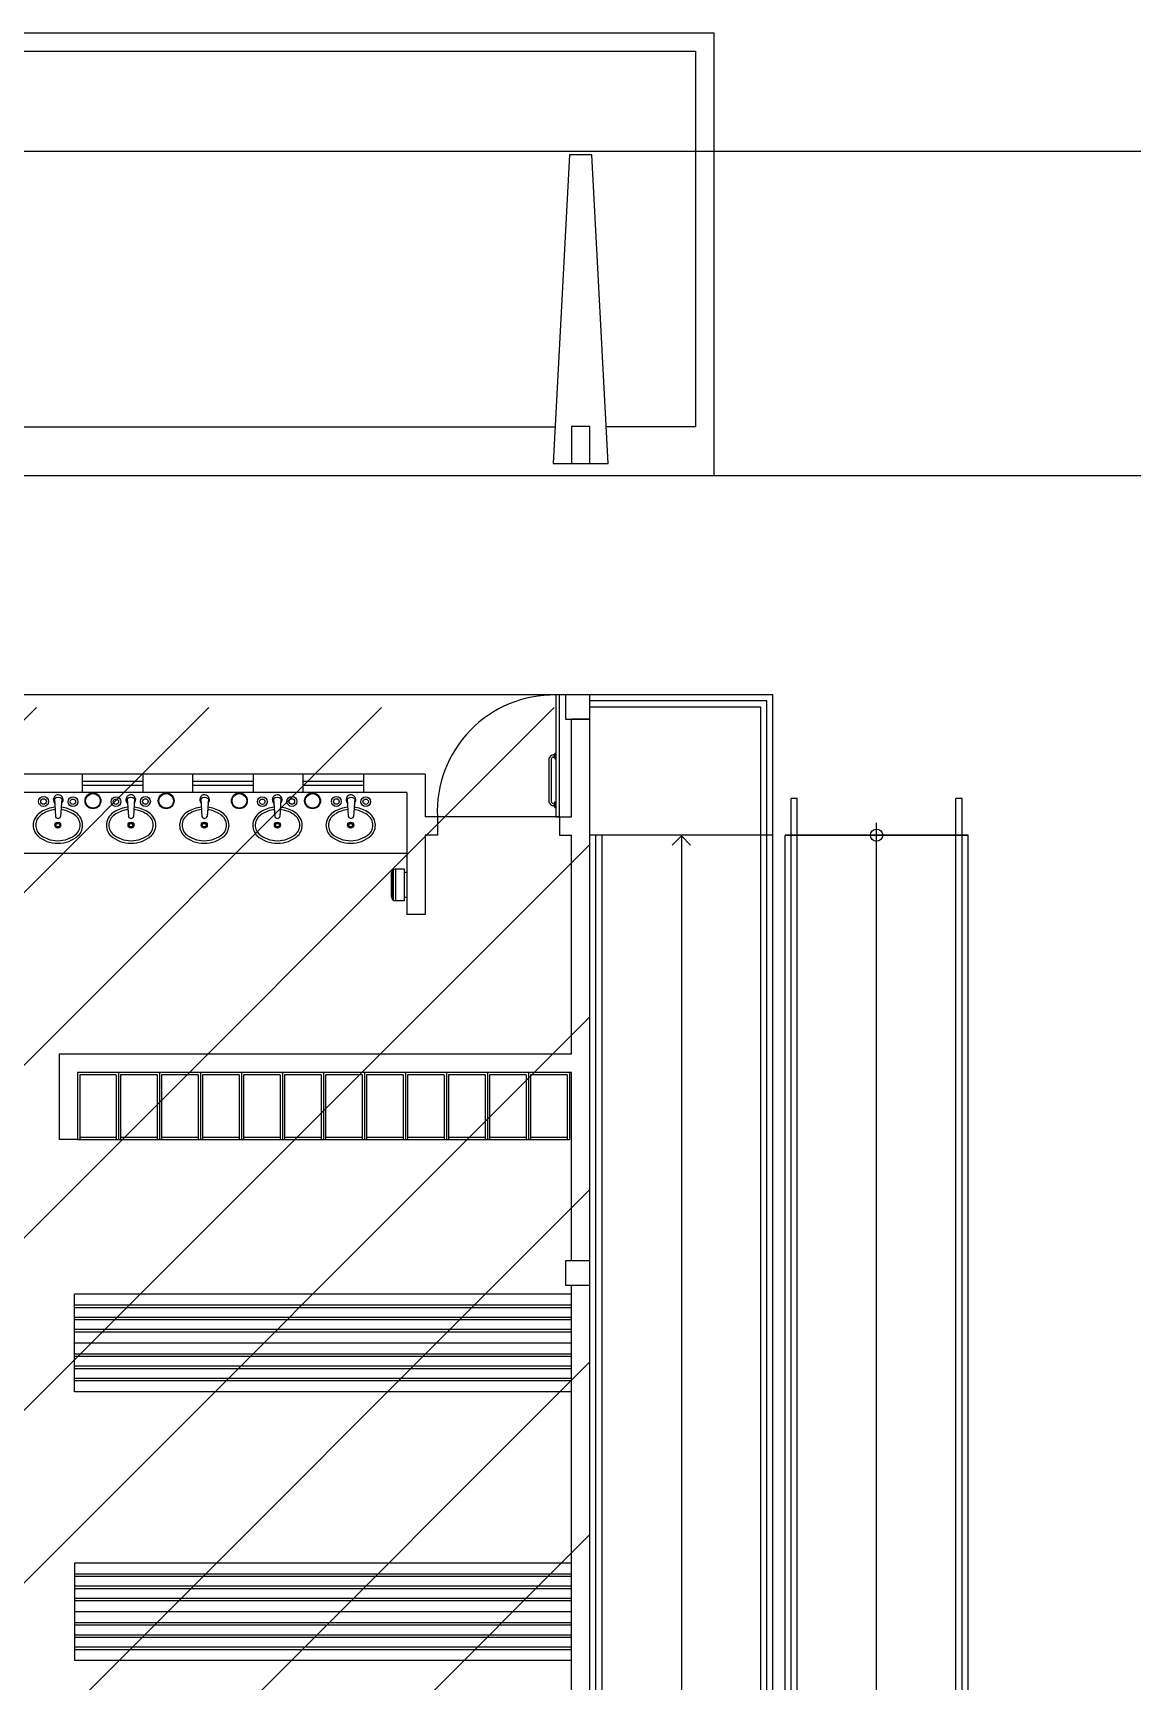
# Model space of a CAD drawing. Header units: millimetres. Extents: x 732 to 1037, y 127 to 299.
# Drawn here: x 741.82 to 750.83, y 285.39 to 298.9 of the extents above; entities that cross this region are included whole.
import ezdxf

# ---------------------------------------------------------------- set-up
doc = ezdxf.new("R2010")
doc.units = ezdxf.units.MM
doc.set_wipeout_variables(frame=1)
doc.layers.add('I-ARQ', color=8, linetype='Continuous')

# ---------------------------------------------------------------- blocks, each defined once
blk = doc.blocks.new('_Open90')
at = {"color": 0, "linetype": 'ByBlock', "lineweight": -2}
for p, q in [((0, 0), (-1, 0)), ((-0.5, 0.5), (0, 0)), ((0, 0), (-0.5, -0.5))]:
    blk.add_line(p, q, dxfattribs=at)
blk = doc.blocks.new('A$C4CA24491')
at = {"color": 2}
blk.add_lwpolyline([(12.75, 19.15), (0, 19.15), (0, 0), (12.75, 0)], close=True, dxfattribs=at)
at = {"layer": 'I-ARQ', "color": 2}
for p, q in [((0, 10.832), (8.213, 19.046)), ((0, 9.418), (9.628, 19.046)), ((0, 8.004), (11.042, 19.046)), ((0, 6.589), (12.456, 19.046)), ((0, 5.175), (12.75, 17.925)), ((0, 3.761), (12.75, 16.511)), ((0, 2.347), (12.75, 15.097)), ((0, 0.933), (12.75, 13.683)), ((0.6, 0.118), (12.75, 12.268))]:
    blk.add_line(p, q, dxfattribs=at)

msp = doc.modelspace()

# ---------------------------------------------------------------- linework, layer by layer
at = {"layer": 'I-ARQ'}
for p, q in [((733.216, 298.903), (747.399, 298.903)), ((747.399, 298.903), (747.399, 295.273)), ((733.366, 298.753), (747.249, 298.753)), ((747.249, 298.753), (747.249, 295.673)), ((732.042, 297.935), (796.593, 297.935)), ((746.216, 297.903), (746.083, 295.373)), ((746.399, 297.903), (746.216, 297.903)), ((746.533, 295.373), (746.399, 297.903)), ((740.517, 295.673), (746.098, 295.673)), ((746.383, 295.676), (746.233, 295.676)), ((746.233, 295.676), (746.233, 295.373)), ((746.383, 295.376), (746.383, 295.676)), ((747.249, 295.673), (746.517, 295.673)), ((746.083, 295.373), (746.533, 295.373)), ((746.135, 295.373), (746.135, 295.373)), ((746.233, 295.373), (746.383, 295.373)), ((747.399, 295.273), (733.216, 295.273)), ((751.216, 295.273), (747.399, 295.273)), ((746.133, 293.478), (746.103, 293.478)), ((746.103, 293.478), (746.103, 292.478)), ((746.133, 292.478), (746.133, 293.478)), ((746.383, 293.478), (746.183, 293.478)), ((746.183, 293.478), (746.183, 293.278)), ((746.383, 293.478), (746.183, 293.478)), ((746.183, 293.478), (746.183, 293.278)), ((747.883, 293.478), (746.383, 293.478)), ((747.883, 293.478), (746.383, 293.478)), ((746.383, 293.278), (746.383, 293.478)), ((746.383, 293.278), (746.383, 293.478)), ((747.833, 293.428), (746.383, 293.428)), ((747.833, 293.428), (746.383, 293.428)), ((747.833, 275.478), (747.833, 293.428)), ((747.833, 275.478), (747.833, 293.428)), ((747.883, 275.528), (747.883, 293.478)), ((747.883, 275.528), (747.883, 293.478)), ((746.183, 293.278), (746.383, 293.278)), ((746.183, 293.278), (746.383, 293.278)), ((746.383, 293.278), (746.233, 293.278)), ((746.383, 293.278), (746.233, 293.278)), ((746.233, 292.478), (746.233, 293.278)), ((747.783, 293.378), (746.383, 293.378)), ((747.783, 293.378), (746.383, 293.378)), ((746.383, 288.84), (746.383, 293.278)), ((747.783, 275.428), (747.783, 293.378)), ((747.783, 275.428), (747.783, 293.378)), ((745.033, 292.828), (741.113, 292.828)), ((745.033, 292.828), (741.113, 292.828)), ((742.221, 292.828), (742.221, 292.678)), ((742.721, 292.768), (742.221, 292.768)), ((742.221, 292.738), (742.721, 292.738)), ((742.721, 292.678), (742.721, 292.828)), ((743.126, 292.828), (743.126, 292.678)), ((743.626, 292.768), (743.126, 292.768)), ((743.126, 292.738), (743.626, 292.738)), ((743.626, 292.678), (743.626, 292.828)), ((744.031, 292.828), (744.031, 292.678)), ((744.531, 292.768), (744.031, 292.768)), ((744.031, 292.738), (744.531, 292.738)), ((744.531, 292.678), (744.531, 292.828)), ((745.033, 292.828), (745.033, 292.478)), ((745.033, 292.828), (745.033, 292.478)), ((744.883, 292.678), (740.963, 292.678)), ((744.883, 292.678), (740.963, 292.678)), ((741.994, 292.626), (742.003, 292.48)), ((742.056, 292.626), (742.045, 292.48)), ((742.589, 292.626), (742.6, 292.48)), ((742.651, 292.626), (742.642, 292.48)), ((743.194, 292.626), (743.203, 292.48)), ((743.256, 292.626), (743.245, 292.48)), ((743.789, 292.626), (743.8, 292.48)), ((743.851, 292.626), (743.842, 292.48)), ((744.394, 292.626), (744.403, 292.48)), ((744.456, 292.626), (744.445, 292.48)), ((744.883, 292.678), (744.883, 291.678)), ((744.883, 292.678), (744.883, 291.678)), ((748.033, 275.478), (748.033, 292.628)), ((748.083, 292.628), (748.033, 292.628)), ((748.033, 275.478), (748.033, 292.628)), ((748.083, 292.628), (748.033, 292.628)), ((748.083, 275.428), (748.083, 292.628)), ((748.083, 275.428), (748.083, 292.628)), ((749.383, 274.428), (749.383, 292.628)), ((749.433, 292.628), (749.383, 292.628)), ((749.383, 274.428), (749.383, 292.628)), ((749.433, 292.628), (749.383, 292.628)), ((749.433, 274.378), (749.433, 292.628)), ((749.433, 274.378), (749.433, 292.628)), ((745.133, 292.478), (745.033, 292.478)), ((745.133, 292.478), (745.033, 292.478)), ((745.133, 292.478), (745.133, 292.328)), ((745.133, 292.478), (745.133, 292.328)), ((746.133, 292.478), (745.133, 292.478)), ((746.103, 292.478), (746.133, 292.478)), ((746.133, 292.478), (746.133, 292.328)), ((746.133, 292.478), (746.233, 292.478)), ((745.033, 292.328), (745.033, 291.678)), ((745.133, 292.328), (745.033, 292.328)), ((745.033, 292.328), (745.033, 291.678)), ((745.133, 292.328), (745.033, 292.328)), ((746.133, 292.328), (746.233, 292.328)), ((746.233, 290.532), (746.233, 292.328)), ((747.883, 292.328), (746.383, 292.328)), ((747.883, 292.328), (746.383, 292.328)), ((746.433, 275.528), (746.433, 292.328)), ((746.433, 275.528), (746.433, 292.328)), ((746.483, 275.528), (746.483, 292.328)), ((746.483, 275.528), (746.483, 292.328)), ((747.983, 275.528), (747.983, 292.328)), ((747.983, 292.328), (749.483, 292.328)), ((749.483, 292.328), (747.983, 292.328)), ((747.983, 275.528), (747.983, 292.328)), ((747.983, 292.328), (749.483, 292.328)), ((749.483, 292.328), (747.983, 292.328)), ((749.483, 275.528), (749.483, 292.328)), ((749.483, 275.528), (749.483, 292.328)), ((744.883, 292.178), (740.993, 292.178)), ((745.033, 291.678), (744.883, 291.678)), ((745.033, 291.678), (744.883, 291.678)), ((746.233, 290.532), (742.033, 290.532)), ((742.033, 290.532), (742.033, 289.832)), ((746.233, 290.382), (742.183, 290.382)), ((742.183, 290.382), (742.183, 289.832)), ((742.519, 290.382), (742.183, 290.382)), ((742.183, 290.382), (742.183, 289.834)), ((742.501, 290.364), (742.201, 290.364)), ((742.201, 290.364), (742.201, 289.834)), ((742.501, 290.364), (742.501, 289.834)), ((742.519, 290.382), (742.519, 289.834)), ((742.855, 290.382), (742.519, 290.382)), ((742.519, 290.382), (742.519, 289.834)), ((742.837, 290.364), (742.537, 290.364)), ((742.537, 290.364), (742.537, 289.834)), ((742.837, 290.364), (742.837, 289.834)), ((743.191, 290.382), (742.855, 290.382)), ((742.855, 290.382), (742.855, 289.834)), ((742.855, 290.382), (742.855, 289.834)), ((743.173, 290.364), (742.873, 290.364)), ((742.873, 290.364), (742.873, 289.834)), ((743.173, 290.364), (743.173, 289.834)), ((743.527, 290.382), (743.191, 290.382)), ((743.191, 290.382), (743.191, 289.834)), ((743.191, 290.382), (743.191, 289.834)), ((743.509, 290.364), (743.209, 290.364)), ((743.209, 290.364), (743.209, 289.834)), ((743.509, 290.364), (743.509, 289.834)), ((743.863, 290.382), (743.527, 290.382)), ((743.527, 290.382), (743.527, 289.834)), ((743.527, 290.382), (743.527, 289.834)), ((743.845, 290.364), (743.545, 290.364)), ((743.545, 290.364), (743.545, 289.834)), ((743.845, 290.364), (743.845, 289.834)), ((744.199, 290.382), (743.863, 290.382)), ((743.863, 290.382), (743.863, 289.834)), ((743.863, 290.382), (743.863, 289.834)), ((744.181, 290.364), (743.881, 290.364)), ((743.881, 290.364), (743.881, 289.834)), ((744.181, 290.364), (744.181, 289.834)), ((744.535, 290.382), (744.199, 290.382)), ((744.199, 290.382), (744.199, 289.834)), ((744.199, 290.382), (744.199, 289.834)), ((744.517, 290.364), (744.217, 290.364)), ((744.217, 290.364), (744.217, 289.834)), ((744.517, 290.364), (744.517, 289.834)), ((744.871, 290.382), (744.535, 290.382)), ((744.535, 290.382), (744.535, 289.834)), ((744.535, 290.382), (744.535, 289.834)), ((744.853, 290.364), (744.553, 290.364)), ((744.553, 290.364), (744.553, 289.834)), ((744.853, 290.364), (744.853, 289.834)), ((745.207, 290.382), (744.871, 290.382)), ((744.871, 290.382), (744.871, 289.834)), ((744.871, 290.382), (744.871, 289.834)), ((745.189, 290.364), (744.889, 290.364)), ((744.889, 290.364), (744.889, 289.834)), ((745.189, 290.364), (745.189, 289.834)), ((745.543, 290.382), (745.207, 290.382)), ((745.207, 290.382), (745.207, 289.834)), ((745.207, 290.382), (745.207, 289.834)), ((745.525, 290.364), (745.225, 290.364)), ((745.225, 290.364), (745.225, 289.834)), ((745.525, 290.364), (745.525, 289.834)), ((745.879, 290.382), (745.543, 290.382)), ((745.543, 290.382), (745.543, 289.834)), ((745.543, 290.382), (745.543, 289.834)), ((745.861, 290.364), (745.561, 290.364)), ((745.561, 290.364), (745.561, 289.834)), ((745.861, 290.364), (745.861, 289.834)), ((746.215, 290.382), (745.879, 290.382)), ((745.879, 290.382), (745.879, 289.834)), ((745.879, 290.382), (745.879, 289.834)), ((746.197, 290.364), (745.897, 290.364)), ((745.897, 290.364), (745.897, 289.834)), ((746.197, 290.364), (746.197, 289.834)), ((746.215, 290.382), (746.215, 289.834)), ((746.233, 288.84), (746.233, 290.382)), ((742.183, 289.832), (742.033, 289.832)), ((742.183, 289.834), (742.501, 289.834)), ((742.501, 289.834), (742.519, 289.834)), ((742.519, 289.834), (742.837, 289.834)), ((742.837, 289.834), (742.855, 289.834)), ((742.855, 289.834), (743.173, 289.834)), ((743.173, 289.834), (743.191, 289.834)), ((743.191, 289.834), (743.509, 289.834)), ((743.509, 289.834), (743.527, 289.834)), ((743.527, 289.834), (743.845, 289.834)), ((743.845, 289.834), (743.863, 289.834)), ((743.863, 289.834), (744.181, 289.834)), ((744.181, 289.834), (744.199, 289.834)), ((744.199, 289.834), (744.517, 289.834)), ((744.517, 289.834), (744.535, 289.834)), ((744.535, 289.834), (744.853, 289.834)), ((744.853, 289.834), (744.871, 289.834)), ((744.871, 289.834), (745.189, 289.834)), ((745.189, 289.834), (745.207, 289.834)), ((745.207, 289.834), (745.525, 289.834)), ((745.525, 289.834), (745.543, 289.834)), ((745.543, 289.834), (745.861, 289.834)), ((745.861, 289.834), (745.879, 289.834)), ((745.879, 289.834), (746.197, 289.834)), ((746.197, 289.834), (746.215, 289.834)), ((746.383, 288.84), (746.183, 288.84)), ((746.183, 288.84), (746.183, 288.64)), ((746.383, 288.84), (746.183, 288.84)), ((746.183, 288.84), (746.183, 288.64)), ((746.383, 288.64), (746.383, 288.84)), ((746.383, 288.64), (746.383, 288.84)), ((746.233, 288.565), (742.158, 288.565)), ((742.158, 287.765), (742.158, 288.565)), ((746.183, 288.64), (746.383, 288.64)), ((746.183, 288.64), (746.383, 288.64)), ((746.233, 284.003), (746.233, 288.64)), ((746.383, 284.003), (746.383, 288.64)), ((746.233, 288.475), (742.158, 288.475)), ((746.233, 288.455), (742.158, 288.455)), ((746.233, 288.375), (742.158, 288.375)), ((746.233, 288.355), (742.158, 288.355)), ((746.233, 288.275), (742.158, 288.275)), ((746.233, 288.255), (742.158, 288.255)), ((746.233, 288.165), (742.158, 288.165)), ((746.233, 288.075), (742.158, 288.075)), ((746.233, 288.055), (742.158, 288.055)), ((746.233, 287.975), (742.158, 287.975)), ((746.233, 287.955), (742.158, 287.955)), ((746.233, 287.875), (742.158, 287.875)), ((746.233, 287.855), (742.158, 287.855)), ((746.233, 287.765), (742.158, 287.765)), ((746.233, 286.362), (742.158, 286.362)), ((742.158, 286.362), (742.158, 285.562)), ((746.233, 286.272), (742.158, 286.272)), ((746.233, 286.252), (742.158, 286.252)), ((746.233, 286.172), (742.158, 286.172)), ((746.233, 286.152), (742.158, 286.152)), ((746.233, 286.072), (742.158, 286.072)), ((746.233, 286.052), (742.158, 286.052)), ((746.233, 285.962), (742.158, 285.962)), ((746.233, 285.872), (742.158, 285.872)), ((746.233, 285.852), (742.158, 285.852)), ((746.233, 285.772), (742.158, 285.772)), ((746.233, 285.752), (742.158, 285.752)), ((746.233, 285.672), (742.158, 285.672)), ((746.233, 285.652), (742.158, 285.652)), ((746.233, 285.562), (742.158, 285.562))]:
    msp.add_line(p, q, dxfattribs=at)
for points in [[(746.067, 292.98), (746.06, 292.975)], [(746.074, 292.984), (746.067, 292.98)], [(746.083, 292.986), (746.074, 292.984)], [(746.091, 292.986), (746.083, 292.986)], [(746.092, 292.988), (746.091, 292.988)], [(746.091, 292.988), (746.091, 292.987)], [(746.091, 292.987), (746.091, 292.967)], [(746.091, 292.987), (746.091, 292.987)], [(746.092, 292.988), (746.092, 292.966)], [(746.092, 292.988), (746.095, 292.988)], [(746.096, 292.999), (746.095, 292.999)], [(746.095, 292.999), (746.095, 292.998)], [(746.095, 292.998), (746.095, 292.978)], [(746.096, 293), (746.103, 293)], [(746.096, 293), (746.096, 292.999)], [(746.103, 293), (746.103, 292.954)], [(746.05, 292.961), (746.047, 292.953)], [(746.047, 292.953), (746.047, 292.945)], [(746.047, 292.945), (746.047, 292.61)], [(746.054, 292.968), (746.05, 292.961)], [(746.06, 292.975), (746.054, 292.968)], [(746.066, 292.95), (746.065, 292.945)], [(746.065, 292.945), (746.065, 292.61)], [(746.068, 292.955), (746.066, 292.95)], [(746.071, 292.96), (746.068, 292.955)], [(746.075, 292.964), (746.071, 292.96)], [(746.08, 292.966), (746.075, 292.964)], [(746.086, 292.968), (746.08, 292.966)], [(746.086, 292.968), (746.091, 292.967)], [(746.091, 292.967), (746.091, 292.966)], [(746.091, 292.966), (746.091, 292.966)], [(746.091, 292.966), (746.092, 292.966)], [(746.092, 292.966), (746.095, 292.966)], [(746.095, 292.978), (746.103, 292.978)], [(746.095, 292.977), (746.095, 292.955)], [(746.095, 292.977), (746.103, 292.977)], [(746.095, 292.955), (746.095, 292.954)], [(746.095, 292.954), (746.096, 292.954)], [(746.096, 292.954), (746.103, 292.954)], [(746.096, 292.954), (746.096, 292.954)], [(746.101, 292.978), (746.101, 292.977)], [(746.047, 292.61), (746.047, 292.601)], [(746.047, 292.601), (746.05, 292.593)], [(746.05, 292.593), (746.054, 292.586)], [(746.054, 292.586), (746.06, 292.579)], [(746.06, 292.579), (746.067, 292.574)], [(746.065, 292.61), (746.066, 292.604)], [(746.066, 292.604), (746.068, 292.599)], [(746.068, 292.599), (746.071, 292.595)], [(746.071, 292.595), (746.075, 292.591)], [(746.075, 292.591), (746.079, 292.589)], [(746.079, 292.589), (746.082, 292.587)], [(746.082, 292.587), (746.086, 292.587)], [(746.086, 292.587), (746.091, 292.587)], [(746.092, 292.589), (746.091, 292.588)], [(746.091, 292.588), (746.091, 292.567)], [(746.091, 292.588), (746.091, 292.588)], [(746.091, 292.588), (746.091, 292.588)], [(746.092, 292.589), (746.092, 292.566)], [(746.092, 292.589), (746.095, 292.589)], [(746.095, 292.599), (746.095, 292.6)], [(746.095, 292.6), (746.096, 292.6)], [(746.095, 292.578), (746.095, 292.599)], [(746.095, 292.578), (746.103, 292.578)], [(746.095, 292.556), (746.095, 292.577)], [(746.095, 292.577), (746.103, 292.577)], [(746.096, 292.6), (746.103, 292.6)], [(746.096, 292.6), (746.096, 292.6)], [(746.101, 292.577), (746.101, 292.578)], [(746.103, 292.555), (746.103, 292.6)], [(746.067, 292.574), (746.074, 292.57)], [(746.074, 292.57), (746.08, 292.569)], [(746.085, 292.568), (746.08, 292.569)], [(746.085, 292.568), (746.091, 292.568)], [(746.091, 292.567), (746.091, 292.567)], [(746.091, 292.567), (746.091, 292.566)], [(746.091, 292.566), (746.092, 292.566)], [(746.092, 292.566), (746.095, 292.566)], [(746.095, 292.555), (746.095, 292.556)], [(746.096, 292.555), (746.095, 292.555)], [(746.096, 292.555), (746.103, 292.555)], [(746.096, 292.555), (746.096, 292.555)], [(748.733, 284.678), (748.733, 292.428)], [(748.733, 284.678), (748.733, 292.428)], [(747.133, 292.172), (747.133, 284.428)], [(747.133, 292.172), (747.133, 284.428)], [(742.501, 289.849), (742.201, 289.849)], [(742.837, 289.849), (742.537, 289.849)], [(743.173, 289.849), (742.873, 289.849)], [(743.509, 289.849), (743.209, 289.849)], [(743.845, 289.849), (743.545, 289.849)], [(744.181, 289.849), (743.881, 289.849)], [(744.517, 289.849), (744.217, 289.849)], [(744.853, 289.849), (744.553, 289.849)], [(745.189, 289.849), (744.889, 289.849)], [(745.525, 289.849), (745.225, 289.849)], [(745.861, 289.849), (745.561, 289.849)], [(746.197, 289.849), (745.897, 289.849)]]:
    msp.add_lwpolyline(points, dxfattribs=at)
for centre, radius in [((741.905, 292.604), 0.0406), ((741.905, 292.604), 0.0228), ((742.146, 292.602), 0.0398), ((742.146, 292.602), 0.0218), ((742.31, 292.609), 0.065), ((742.31, 292.609), 0.0599), ((742.498, 292.602), 0.0398), ((742.498, 292.602), 0.0218), ((742.74, 292.604), 0.0406), ((742.74, 292.604), 0.0228), ((742.91, 292.609), 0.065), ((742.91, 292.609), 0.0599), ((743.51, 292.609), 0.065), ((743.51, 292.609), 0.0599), ((743.698, 292.602), 0.0398), ((743.698, 292.602), 0.0218), ((743.94, 292.604), 0.0406), ((743.94, 292.604), 0.0228), ((744.11, 292.609), 0.065), ((744.11, 292.609), 0.0599), ((744.305, 292.604), 0.0406), ((744.305, 292.604), 0.0228), ((744.546, 292.602), 0.0398), ((744.546, 292.602), 0.0218), ((742.022, 292.41), 0.0248), ((742.022, 292.41), 0.0188), ((742.022, 292.41), 0.0146), ((742.622, 292.41), 0.0248), ((742.622, 292.41), 0.0188), ((742.622, 292.41), 0.0146), ((743.222, 292.41), 0.0248), ((743.222, 292.41), 0.0188), ((743.222, 292.41), 0.0146), ((743.822, 292.41), 0.0248), ((743.822, 292.41), 0.0188), ((743.822, 292.41), 0.0146), ((744.422, 292.41), 0.0248), ((744.422, 292.41), 0.0188), ((744.422, 292.41), 0.0146), ((748.733, 292.328), 0.05), ((748.733, 292.328), 0.05)]:
    msp.add_circle(centre, radius, dxfattribs=at)
for centre, radius, start, end in [((746.088, 292.521), 0.956, 89.1118, 182.6331), ((742.025, 292.618), 0.0405, 312.6025, 224.0244), ((742.025, 292.589), 0.0483, 50.0629, 129.9371), ((742.62, 292.618), 0.0405, 315.9756, 227.3975), ((742.62, 292.589), 0.0483, 50.0629, 129.9371), ((743.225, 292.618), 0.0405, 312.6025, 224.0244), ((743.225, 292.589), 0.0483, 50.0629, 129.9371), ((743.82, 292.618), 0.0405, 315.9756, 227.3975), ((743.82, 292.589), 0.0483, 50.0629, 129.9371), ((744.425, 292.618), 0.0405, 312.6025, 224.0244), ((744.425, 292.589), 0.0483, 50.0629, 129.9371), ((741.949, 292.407), 0.129, 144.5232, 173.1767), ((741.949, 292.407), 0.109, 144.8047, 173.0573), ((741.965, 292.385), 0.155, 120.725, 141.4841), ((741.965, 292.385), 0.135, 120.5755, 141.2533), ((742.021, 292.309), 0.249, 95.145, 122.7375), ((742.021, 292.309), 0.229, 95.2881, 122.828), ((742.024, 292.488), 0.0225, 202.02, 337.98), ((742.024, 292.309), 0.229, 57.172, 83.7707), ((742.024, 292.309), 0.249, 57.2625, 83.9188), ((742.08, 292.385), 0.135, 38.7467, 59.4245), ((742.08, 292.385), 0.155, 38.5159, 59.275), ((742.096, 292.407), 0.109, 6.9427, 35.1953), ((742.096, 292.407), 0.129, 6.8233, 35.4768), ((742.549, 292.407), 0.129, 144.5232, 173.1767), ((742.549, 292.407), 0.109, 144.8047, 173.0573), ((742.565, 292.385), 0.155, 120.725, 141.4841), ((742.565, 292.385), 0.135, 120.5755, 141.2533), ((742.621, 292.309), 0.249, 96.0812, 122.7375), ((742.621, 292.309), 0.229, 96.2293, 122.828), ((742.621, 292.488), 0.0225, 202.02, 337.98), ((742.624, 292.309), 0.229, 57.172, 84.7119), ((742.624, 292.309), 0.249, 57.2625, 84.855), ((742.68, 292.385), 0.135, 38.7467, 59.4245), ((742.68, 292.385), 0.155, 38.5159, 59.275), ((742.696, 292.407), 0.109, 6.9427, 35.1953), ((742.696, 292.407), 0.129, 6.8233, 35.4768), ((743.149, 292.407), 0.129, 144.5232, 173.1767), ((743.149, 292.407), 0.109, 144.8047, 173.0573), ((743.165, 292.385), 0.155, 120.725, 141.4841), ((743.165, 292.385), 0.135, 120.5755, 141.2533), ((743.221, 292.309), 0.249, 95.145, 122.7375), ((743.221, 292.309), 0.229, 95.2881, 122.828), ((743.224, 292.488), 0.0225, 202.02, 337.98), ((743.224, 292.309), 0.229, 57.172, 83.7707), ((743.224, 292.309), 0.249, 57.2625, 83.9188), ((743.28, 292.385), 0.135, 38.7467, 59.4245), ((743.28, 292.385), 0.155, 38.5159, 59.275), ((743.296, 292.407), 0.109, 6.9427, 35.1953), ((743.296, 292.407), 0.129, 6.8233, 35.4768), ((743.749, 292.407), 0.129, 144.5232, 173.1767), ((743.749, 292.407), 0.109, 144.8047, 173.0573), ((743.765, 292.385), 0.155, 120.725, 141.4841), ((743.765, 292.385), 0.135, 120.5755, 141.2533), ((743.821, 292.309), 0.249, 96.0812, 122.7375), ((743.821, 292.309), 0.229, 96.2293, 122.828), ((743.821, 292.488), 0.0225, 202.02, 337.98), ((743.824, 292.309), 0.229, 57.172, 84.7119), ((743.824, 292.309), 0.249, 57.2625, 84.855), ((743.88, 292.385), 0.135, 38.7467, 59.4245), ((743.88, 292.385), 0.155, 38.5159, 59.275), ((743.896, 292.407), 0.109, 6.9427, 35.1953), ((743.896, 292.407), 0.129, 6.8233, 35.4768), ((744.349, 292.407), 0.129, 144.5232, 173.1767), ((744.349, 292.407), 0.109, 144.8047, 173.0573), ((744.365, 292.385), 0.155, 120.725, 141.4841), ((744.365, 292.385), 0.135, 120.5755, 141.2533), ((744.421, 292.309), 0.249, 95.145, 122.7375), ((744.421, 292.309), 0.229, 95.2881, 122.828), ((744.424, 292.488), 0.0225, 202.02, 337.98), ((744.424, 292.309), 0.229, 57.172, 83.7707), ((744.424, 292.309), 0.249, 57.2625, 83.9188), ((744.48, 292.385), 0.135, 38.7467, 59.4245), ((744.48, 292.385), 0.155, 38.5159, 59.275), ((744.496, 292.407), 0.109, 6.9427, 35.1953), ((744.496, 292.407), 0.129, 6.8233, 35.4768), ((741.943, 292.41), 0.123, 174.4524, 224.3819), ((741.943, 292.41), 0.103, 174.578, 224.0021), ((742.02, 292.51), 0.249, 228.3244, 270.4838), ((742.02, 292.51), 0.228, 228.5041, 270.4838), ((742.024, 292.51), 0.228, 269.5162, 311.4959), ((742.024, 292.51), 0.249, 269.5162, 311.6756), ((742.102, 292.41), 0.103, 315.9979, 5.422), ((742.102, 292.41), 0.123, 315.6181, 5.5476), ((742.543, 292.41), 0.123, 174.4524, 224.3819), ((742.543, 292.41), 0.103, 174.578, 224.0021), ((742.62, 292.51), 0.249, 228.3244, 270.4838), ((742.62, 292.51), 0.228, 228.5041, 270.4838), ((742.624, 292.51), 0.228, 269.5162, 311.4959), ((742.624, 292.51), 0.249, 269.5162, 311.6756), ((742.702, 292.41), 0.103, 315.9979, 5.422), ((742.702, 292.41), 0.123, 315.6181, 5.5476), ((743.143, 292.41), 0.123, 174.4524, 224.3819), ((743.143, 292.41), 0.103, 174.578, 224.0021), ((743.22, 292.51), 0.249, 228.3244, 270.4838), ((743.22, 292.51), 0.228, 228.5041, 270.4838), ((743.224, 292.51), 0.228, 269.5162, 311.4959), ((743.224, 292.51), 0.249, 269.5162, 311.6756), ((743.302, 292.41), 0.103, 315.9979, 5.422), ((743.302, 292.41), 0.123, 315.6181, 5.5476), ((743.743, 292.41), 0.123, 174.4524, 224.3819), ((743.743, 292.41), 0.103, 174.578, 224.0021), ((743.82, 292.51), 0.249, 228.3244, 270.4838), ((743.82, 292.51), 0.228, 228.5041, 270.4838), ((743.824, 292.51), 0.228, 269.5162, 311.4959), ((743.824, 292.51), 0.249, 269.5162, 311.6756), ((743.902, 292.41), 0.103, 315.9979, 5.422), ((743.902, 292.41), 0.123, 315.6181, 5.5476), ((744.343, 292.41), 0.123, 174.4524, 224.3819), ((744.343, 292.41), 0.103, 174.578, 224.0021), ((744.42, 292.51), 0.249, 228.3244, 270.4838), ((744.42, 292.51), 0.228, 228.5041, 270.4838), ((744.424, 292.51), 0.228, 269.5162, 311.4959), ((744.424, 292.51), 0.249, 269.5162, 311.6756), ((744.502, 292.41), 0.103, 315.9979, 5.422), ((744.502, 292.41), 0.123, 315.6181, 5.5476)]:
    msp.add_arc(centre, radius, start, end, dxfattribs=at)

# ---------------------------------------------------------------- block references
at = {"layer": 'I-ARQ', "xscale": 0.1500000000000057, "yscale": 0.1500000000000057, "zscale": 0.15, "rotation": 90.00000000122675}
msp.add_blockref('_Open90', (747.133, 292.322), dxfattribs=at)
msp.add_blockref('_Open90', (747.133, 292.322), dxfattribs=at)

# ---------------------------------------------------------------- next in the draw order: wipeouts: each hides what was drawn before it
msp.add_wipeout([(744.788, 291.79), (744.863, 291.79), (744.863, 291.817), (744.883, 291.817), (744.883, 292.023), (744.863, 292.023), (744.863, 292.05), (744.788, 292.05), (744.78, 292.049), (744.774, 292.047), (744.772, 292.045), (744.767, 292.042), (744.765, 292.04), (744.762, 292.036), (744.759, 292.03), (744.758, 292.025), (744.758, 292.02), (744.758, 291.82), (744.758, 291.816), (744.759, 291.811), (744.761, 291.806), (744.764, 291.802), (744.767, 291.798), (744.771, 291.795), (744.774, 291.794), (744.777, 291.792), (744.781, 291.791)]).dxf.layer = 'I-ARQ'

# ---------------------------------------------------------------- next in the draw order: linework, layer by layer
at = {"layer": 'I-ARQ'}
for p, q in [((744.762, 291.804), (744.762, 292.036)), ((744.772, 291.795), (744.772, 292.046)), ((744.863, 292.05), (744.788, 292.05)), ((744.792, 291.79), (744.792, 292.05)), ((744.863, 291.79), (744.863, 292.05)), ((744.758, 291.82), (744.758, 292.02)), ((744.883, 292.023), (744.863, 292.023)), ((744.883, 292.023), (744.883, 291.817)), ((744.863, 291.79), (744.788, 291.79)), ((744.883, 291.817), (744.863, 291.817))]:
    msp.add_line(p, q, dxfattribs=at)
for centre, start, end in [((744.788, 292.02), 90, 180), ((744.788, 291.82), 180, 270)]:
    msp.add_arc(centre, 0.03, start, end, dxfattribs=at)

# ---------------------------------------------------------------- next in the draw order: block references
msp.add_blockref('A$C4CA24491', (733.633, 274.327))

doc.saveas('drawing.dxf')
